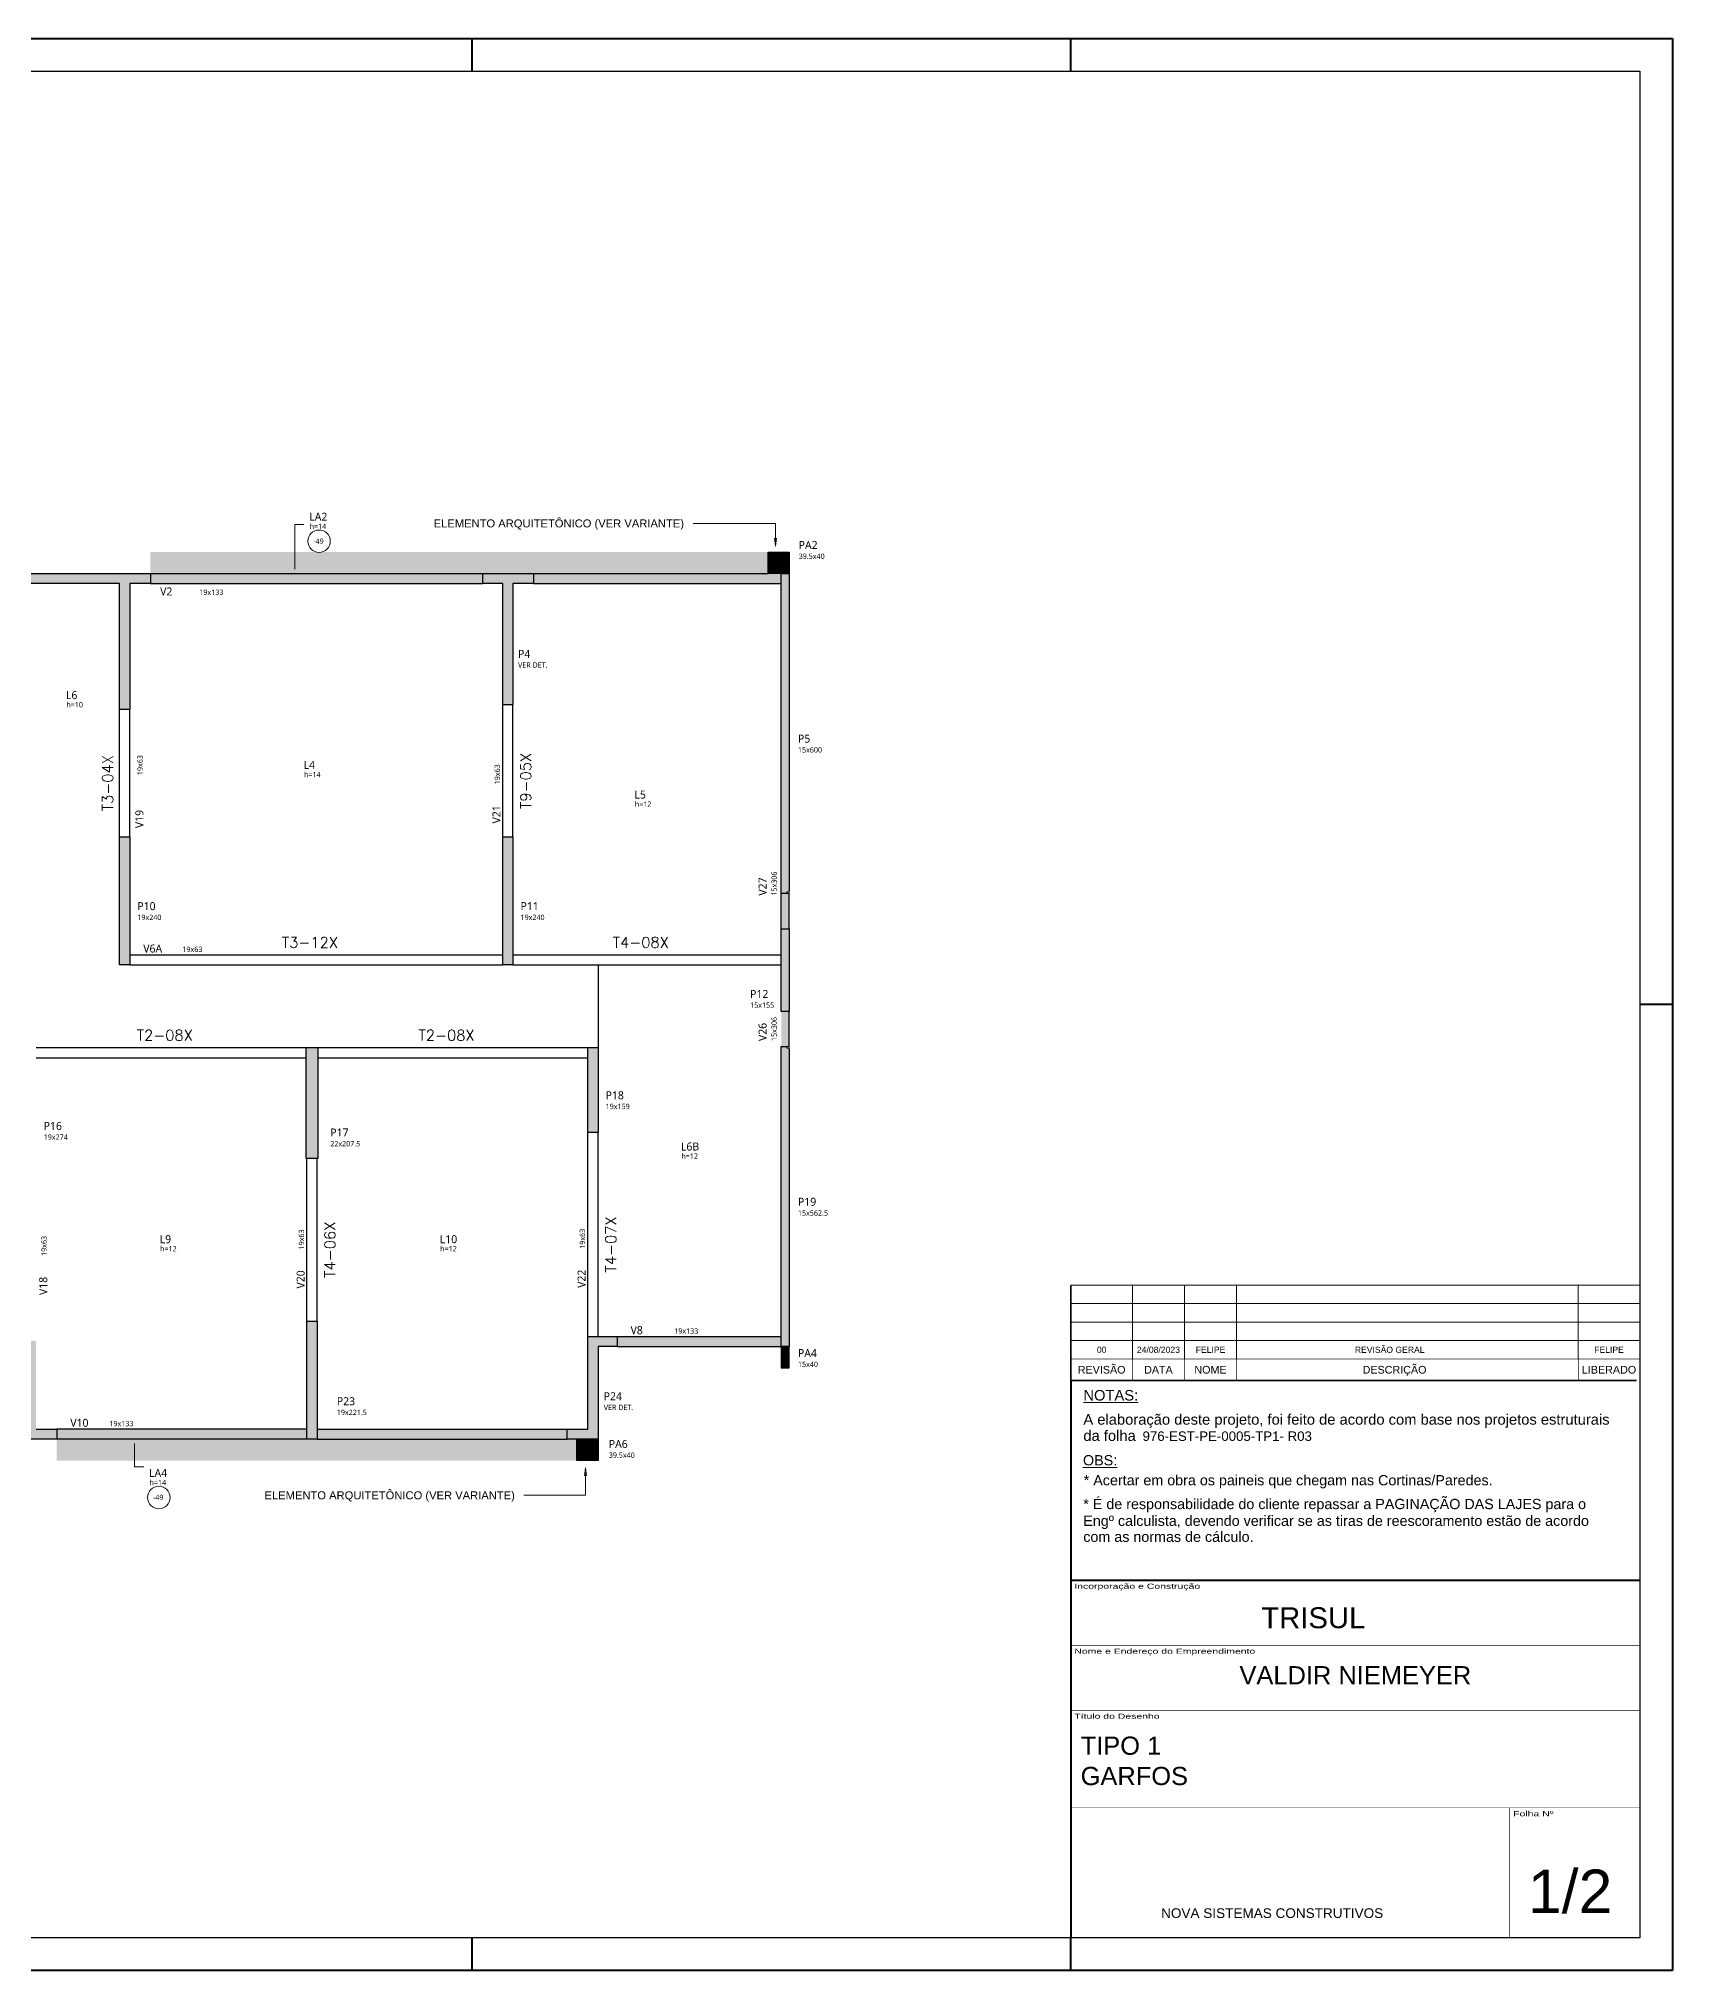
# Model space of a CAD drawing. Extents: x 23583 to 161354, y 153625 to 213918.
# Drawn here: x 26093 to 29155, y 210297 to 213918 of the extents above; entities that cross this region are included whole.
import ezdxf
from ezdxf.enums import TextEntityAlignment as Align

# ---------------------------------------------------------------- set-up
doc = ezdxf.new("R2010")
doc.units = 0
doc.layers.get('0').update_dxf_attribs({"linetype": 'CONTINUOUS'})
doc.layers.add('A-DETL', color=7, linetype='CONTINUOUS', lineweight=18, true_color=0x00a600)
for name, color, linetype, lineweight in [('A-FLOR', 7, 'CONTINUOUS', 25), ('A-FLOR-IDEN', 7, 'CONTINUOUS', 9), ('CARIMBO', 7, 'CONTINUOUS', 9), ('FOLHA', 255, 'CONTINUOUS', 40), ('Folhas', 255, 'CONTINUOUS', 9), ('G-ANNO-TEXT', 7, 'CONTINUOUS', 9), ('NOME DA VIGA', 6, 'CONTINUOUS', 25), ('S-BEAM', 7, 'CONTINUOUS', 25), ('S-BEAM-IDEN', 7, 'CONTINUOUS', 9), ('S-COLS', 7, 'CONTINUOUS', 25), ('S-COLS-IDEN', 7, 'CONTINUOUS', 9)]:
    doc.layers.add(name, color=color, linetype=linetype, lineweight=lineweight)
doc.layers.add('Pilares', color=5, linetype='CONTINUOUS')
doc.layers.add('VIGAS', color=3, linetype='CONTINUOUS')
doc.styles.add('ARIAL', font='arial.ttf')
doc.styles.add('Gadugi', font='gadugi.ttf', dxfattribs={"height": 15})
doc.styles.add('Gadugi_1', font='gadugi.ttf', dxfattribs={"height": 22.5})
doc.styles.add('Gadugi_2', font='gadugi.ttf', dxfattribs={"height": 18.75})
doc.styles.get("Standard").update_dxf_attribs({"font": 'ROMANS.SHX'})
doc.styles.add('Tecnologia', font='')
doc.styles.add('VERDANA', font='verdana.ttf', dxfattribs={"oblique": 15})
doc.styles.get('Tecnologia').set_extended_font_data('Forgotten Futurist')

# ---------------------------------------------------------------- blocks, each defined once
blk = doc.blocks.new('TQS - Pilar Polig_5 - TQS Column-3763462-PL E 001 - FORMA DO PAVIMENTO TIPO 1')
at = {"layer": 'Pilares', "true_color": 0x808080}
blk.add_hatch(color=8, dxfattribs=at).paths.add_polyline_path([(-9.3, 150.1), (-9.3, -77.5), (-48, -77.5), (-48, -96.5), (47, -96.5), (47, -77.5), (9.7, -77.5), (9.7, 150.1)], flags=0)
at = {"layer": 'Pilares'}
for p, q in [((-9.3, -77.5), (-9.3, 150.1)), ((-9.3, 150.1), (9.7, 150.1)), ((9.7, 150.1), (9.7, -77.5)), ((-48, -96.5), (-48, -77.5)), ((-48, -77.5), (-9.3, -77.5)), ((47, -96.5), (-48, -96.5)), ((9.7, -77.5), (47, -77.5)), ((47, -77.5), (47, -96.5))]:
    blk.add_line(p, q, dxfattribs=at)
blk = doc.blocks.new('TQS - Pilar retangular - 15_0 x 40_0-2890008-PL E 001 - FORMA DO PAVIMENTO TIPO 1')
at = {"layer": 'Pilares', "true_color": 0x808080}
blk.add_hatch(color=8, dxfattribs=at).paths.add_polyline_path([(-7.5, 20), (-7.5, -20), (7.5, -20), (7.5, 20)], flags=0)
at = {"layer": 'Pilares', "color": 190, "true_color": 0x8000ff}
for p, q in [((-7.5, 20), (-7.5, -20)), ((7.5, 20), (-7.5, 20)), ((7.5, -20), (7.5, 20)), ((-7.5, -20), (7.5, -20))]:
    blk.add_line(p, q, dxfattribs=at)
blk = doc.blocks.new('PED_TAG_PILAR_R04 - PILAR VER DET_-2523782-PL E 001 - FORMA DO PAVIMENTO TIPO 1')
at = {"layer": 'S-COLS-IDEN', "insert": (0.115, -0.633), "char_height": 0.2, "width": 1.37089, "attachment_point": 1, "style": 'Gadugi_2'}
blk.add_mtext('VER DET.', dxfattribs=at)
blk = doc.blocks.new('PED_TAG_LAJE_R03 - TÍTULO_ESPESSURA_REBAIXO-2582888-PL E 001 - FORMA DO PAVIMENTO TIPO 1')
at = {"layer": 'A-FLOR-IDEN'}
blk.add_circle((-0.108, -0.761), 0.421, dxfattribs=at)
blk = doc.blocks.new('Carimbo Laje')
at = {"layer": 'CARIMBO', "color": 30}
for points, const_width in [([(124981.9, 144853.7), (123684.7, 144853.7), (123684.7, 144038.4)], 4.45), ([(123684.7, 144705.5), (124981.9, 144705.5)], 1.48), ([(123684.7, 144557.3), (124981.9, 144557.3)], 1.48), ([(123684.7, 144334.9), (124981.9, 144334.9)], 1.48), ([(124685.4, 144038.4), (124685.4, 144334.9)], 1.48), ([(123684.7, 144038.4), (124981.9, 144038.4)], 1.48)]:
    blk.add_lwpolyline(points, dxfattribs=dict(at, const_width=const_width))
at = {"color": 0, "linetype": 'Continuous', "ltscale": 5, "style": 'ARIAL'}
blk.add_text('NOVA SISTEMAS CONSTRUTIVOS', height=22.118, dxfattribs=at).set_placement((123890.4, 144083.7))
at = {"color": 7, "style": 'ARIAL'}
blk.add_attdef('INCORPORAÇÃO_E_CONTRUÇÃO', text='', height=45.7, dxfattribs=at).set_placement((124364.7, 144777.9), align=Align.MIDDLE_CENTER)
blk.add_attdef('NOME_DA_OBRA', text='', height=41.5, dxfattribs=at).set_placement((124333.3, 144616.6), align=Align.CENTER)
for tag, p in [('PAVIMENTO', (123706.9, 144455.9)), ('TIPO_DE_PROJETO', (123706.9, 144386.8))]:
    blk.add_attdef(tag, p, '', height=41.5, dxfattribs=at)
at = {"color": 7, "style": 'ARIAL', "oblique": 10}
blk.add_attdef('FOLHA_Nº', text='', height=111.2, dxfattribs=at).set_placement((124832.8, 144149.1), align=Align.CENTER)
at = {"layer": 'CARIMBO', "color": 7, "style": 'VERDANA'}
blk.add_attdef('ENDEREÇO', text='', height=14.8, dxfattribs=at).set_placement((124333.3, 144572.1), align=Align.CENTER)
at = {"layer": 'Folhas', "style": 'Tecnologia', "width": 1.5}
for s, p in [('Incorporação e Construção', (123692.5, 144846.3)), ('Nome e Endereço do Empreendimento', (123692.5, 144698.1)), ('Título do Desenho', (123692.5, 144549.8)), ('Folha Nº', (124693.1, 144327.5))]:
    blk.add_text(s, height=11.86, dxfattribs=at).set_placement(p, align=Align.TOP_LEFT)
blk = doc.blocks.new('Revisão Carimbo')
at = {"color": 30}
for p, q in [((0, 155), (925, 155)), ((100, 35), (100, 155)), ((184.66, 35), (184.66, 155)), ((269.32, 35), (269.32, 155)), ((825, 35), (825, 155)), ((0, 125), (925, 125)), ((0, 95), (925, 95)), ((0, 65), (925, 65))]:
    blk.add_line(p, q, dxfattribs=at)
for points, const_width in [([(0, 0), (0, 155)], 3), ([(0, 35), (925, 35)], 1), ([(100, 35), (100, 0)], 1), ([(184.66, 35), (184.66, 0)], 1), ([(269.32, 35), (269.32, 0)], 1), ([(825, 35), (825, 0)], 1), ([(0, 0), (920, 0)], 3)]:
    blk.add_lwpolyline(points, dxfattribs=dict(at, const_width=const_width))
at = {"color": 7, "style": 'ARIAL'}
for s, p in [('REVISÃO', (50, 17.5)), ('DATA', (142.33, 17.5)), ('NOME', (226.99, 17.5)), ('DESCRIÇÃO', (526.27, 17.5)), ('LIBERADO', (875, 17.5))]:
    blk.add_text(s, height=12.5, dxfattribs=at).set_placement(p, align=Align.MIDDLE_CENTER)
at = {"layer": 'CARIMBO', "color": 7, "style": 'ARIAL'}
for tag, p in [('REVISÃO_03', (50, 140)), ('DATA', (142.33, 140)), ('NOME', (226.99, 140)), ('LIBERADO', (875, 140)), ('REVISÃO_02', (50, 110)), ('DATA', (142.33, 110)), ('NOME', (226.99, 110)), ('LIBERADO', (875, 110)), ('REVISÃO_01', (50, 80)), ('DATA', (142.33, 80)), ('NOME', (226.99, 80)), ('LIBERADO', (875, 80)), ('REVISÃO_00', (50, 50)), ('DATA', (142.33, 50)), ('NOME', (226.99, 50)), ('LIBERADO', (875, 50))]:
    blk.add_attdef(tag, text='', height=10, dxfattribs=at).set_placement(p, align=Align.MIDDLE_CENTER)
for p in [(279.32, 140), (279.32, 110), (279.32, 80), (279.32, 50)]:
    blk.add_attdef('DESCRIÇÃO', text='', height=10, dxfattribs=at).set_placement(p, align=Align.MIDDLE_LEFT)

msp = doc.modelspace()

# ---------------------------------------------------------------- hatches: boundary and pattern name
at = {"layer": 'A-FLOR', "true_color": 0xa7d7e1}
for points in [[(26302.68, 212915.67), (27460.46, 212915.67), (27460.46, 212955.67), (26302.68, 212955.67)], [(26595.95, 211252.6), (27101.95, 211252.6), (27101.95, 211292.6), (26127.2, 211292.6), (26127.2, 211252.6)]]:
    msp.add_hatch(color=9, dxfattribs=at).paths.add_polyline_path(points, flags=0)
at = {"layer": 'S-BEAM', "true_color": 0xccffcc}
for points in [[(26302.68, 212896.67), (26925.7, 212896.67), (26925.7, 212915.67), (26302.68, 212915.67)], [(27460.46, 212896.67), (27484.95, 212896.67), (27484.95, 212915.67), (27020.7, 212915.67), (27020.7, 212896.67), (27172.88, 212896.67)], [(27484.95, 211466.17), (27484.95, 211485.17), (27177.2, 211485.17), (27177.2, 211466.17)], [(26595.95, 211292.6), (26595.95, 211311.6), (26127.2, 211311.6), (26127.2, 211292.6)], [(27083.7, 211292.6), (27083.7, 211311.6), (26614.95, 211311.6), (26614.95, 211292.6), (26796.03, 211292.6)]]:
    msp.add_hatch(color=254, dxfattribs=at).paths.add_polyline_path(points, flags=0)
at = {"layer": 'S-BEAM', "true_color": 0xe6b8b7}
for points in [[(27484.95, 212249.65), (27499.95, 212249.65), (27499.95, 212315.72), (27484.95, 212315.72), (27484.95, 212286.67)], [(27494.95, 212028.7), (27499.95, 212028.7), (27499.95, 212094.67), (27484.95, 212094.67), (27484.95, 212028.7)]]:
    msp.add_hatch(color=9, dxfattribs=at).paths.add_polyline_path(points, flags=0)
at = {"layer": 'S-COLS', "true_color": 0x808080}
for points in [[(27499.96, 212915.67), (27499.96, 212955.67), (27460.46, 212955.67), (27460.46, 212915.67)], [(26244.94, 212660.67), (26263.94, 212660.67), (26263.94, 212896.67), (26302.68, 212896.67), (26302.68, 212915.67), (25765.69, 212915.67), (25765.69, 212896.67), (25804.44, 212896.67), (25804.44, 212660.67), (25823.44, 212660.67), (25823.44, 212896.67), (26244.94, 212896.67), (26244.94, 212839.22)], [(27484.95, 212315.72), (27499.95, 212315.72), (27494.95, 212318.22), (27499.95, 212320.72), (27499.95, 212915.67), (27484.95, 212915.67), (27484.95, 212347.98)], [(26263.94, 212181.67), (26263.94, 212421.67), (26244.94, 212421.67), (26244.94, 212181.67)], [(26981.95, 212181.67), (26981.95, 212421.67), (26962.95, 212421.67), (26962.95, 212181.67)], [(27499.95, 212094.67), (27499.95, 212249.65), (27484.95, 212249.65), (27484.95, 212094.67)], [(26594.45, 211819.17), (26616.45, 211819.17), (26616.45, 212026.67), (26594.45, 212026.67), (26594.45, 211856.75)], [(27141.45, 211867.67), (27141.45, 212026.67), (27122.45, 212026.67), (27122.45, 211867.67)], [(27484.95, 211466.17), (27499.95, 211466.17), (27499.95, 212023.7), (27494.95, 212026.2), (27499.95, 212028.7), (27484.95, 212028.7), (27484.95, 211856.75)], [(26614.95, 211292.6), (26614.95, 211514.07), (26595.95, 211514.07), (26595.95, 211292.6)], [(27141.45, 211292.6), (27141.45, 211466.17), (27177.2, 211466.17), (27177.2, 211485.17), (27122.45, 211485.17), (27122.45, 211311.6), (27083.7, 211311.6), (27083.7, 211292.6)], [(25590.21, 211292.6), (26127.2, 211292.6), (26127.2, 211311.6), (26088.46, 211311.6), (26088.46, 211476.72), (26069.46, 211476.72), (26069.46, 211311.6), (25647.94, 211311.6), (25647.94, 211476.72), (25628.94, 211476.72), (25628.94, 211311.6), (25590.21, 211311.6)], [(27141.45, 211252.6), (27141.45, 211292.6), (27101.95, 211292.6), (27101.95, 211252.6)]]:
    msp.add_hatch(color=8, dxfattribs=at).paths.add_polyline_path(points, flags=0)

# ---------------------------------------------------------------- linework, layer by layer
at = {"color": 30}
for p, q in [((23735.12, 213857.22), (29093.84, 213857.22)), ((29093.84, 213857.22), (29093.84, 210357.89)), ((29093.84, 210357.89), (23735.12, 210357.89))]:
    msp.add_line(p, q, dxfattribs=at)
at = {"layer": 'A-DETL', "color": 7}
for p, q in [((26590.31, 213007.52), (26573.31, 213007.52)), ((26573.31, 213007.52), (26573.31, 212923.52)), ((27499.95, 212320.72), (27494.95, 212318.22)), ((27494.95, 212318.22), (27499.95, 212315.72)), ((27499.95, 212315.72), (27499.95, 212320.72)), ((27499.95, 212028.7), (27494.95, 212026.2)), ((27494.95, 212026.2), (27499.95, 212023.7)), ((27499.95, 212023.7), (27499.95, 212028.7)), ((26273.09, 211240.6), (26273.09, 211284.6)), ((26290.09, 211240.6), (26273.09, 211240.6))]:
    msp.add_line(p, q, dxfattribs=at)
at = {"layer": 'CARIMBO', "color": 30, "const_width": 3.65}
msp.add_lwpolyline([(28027.67, 211028.06), (28027.67, 211402.68)], dxfattribs=at)
at = {"layer": 'FOLHA'}
for p, q in [((23582.71, 213918.18), (29154.81, 213918.18)), ((26905.24, 213918.18), (26905.24, 213857.22)), ((28026.98, 213918.18), (28026.98, 213857.22)), ((29154.81, 213918.18), (29154.81, 210296.93)), ((29154.81, 212107.56), (29093.84, 212107.56)), ((26905.24, 210357.89), (26905.24, 210296.93)), ((28026.98, 210357.89), (28026.98, 210296.93)), ((29154.81, 210296.93), (23582.71, 210296.93))]:
    msp.add_line(p, q, dxfattribs=at)
at = {"layer": 'G-ANNO-TEXT'}
for p, q in [((27474.08, 213009.43), (27319.73, 213009.43)), ((27474.08, 212966.46), (27474.08, 213009.43)), ((27474.08, 212966.46), (27472.11, 212981.46)), ((27474.08, 212966.46), (27476.06, 212981.46)), ((27118.12, 211238.73), (27116.14, 211223.73)), ((27118.12, 211238.73), (27120.09, 211223.73)), ((27118.12, 211238.73), (27118.12, 211187.48)), ((27118.12, 211187.48), (27002.73, 211187.48))]:
    msp.add_line(p, q, dxfattribs=at)
at = {"layer": 'Pilares', "color": 5}
for p, q in [((27460.46, 212915.67), (27460.46, 212955.67)), ((27460.46, 212955.67), (27499.96, 212955.67)), ((27499.96, 212955.67), (27499.96, 212915.67)), ((25765.69, 212915.67), (26302.68, 212915.67)), ((26244.94, 212896.67), (25823.44, 212896.67)), ((26244.94, 212660.67), (26244.94, 212896.67)), ((26302.68, 212896.67), (26263.94, 212896.67)), ((26263.94, 212896.67), (26263.94, 212660.67)), ((26302.68, 212915.67), (26302.68, 212896.67)), ((27499.96, 212915.67), (27460.46, 212915.67)), ((27484.95, 212315.72), (27484.95, 212915.67)), ((27484.95, 212915.67), (27499.95, 212915.67)), ((27499.95, 212915.67), (27499.95, 212320.72)), ((26263.94, 212660.67), (26244.94, 212660.67)), ((26244.94, 212181.67), (26244.94, 212421.67)), ((26244.94, 212421.67), (26263.94, 212421.67)), ((26263.94, 212421.67), (26263.94, 212181.67)), ((26962.95, 212181.67), (26962.95, 212421.67)), ((26962.95, 212421.67), (26981.95, 212421.67)), ((26981.95, 212421.67), (26981.95, 212181.67)), ((27499.95, 212315.72), (27484.95, 212315.72)), ((27484.95, 212094.67), (27484.95, 212249.65)), ((27484.95, 212249.65), (27499.95, 212249.65)), ((27499.95, 212249.65), (27499.95, 212094.67)), ((26263.94, 212181.67), (26244.94, 212181.67)), ((26981.95, 212181.67), (26962.95, 212181.67)), ((27499.95, 212094.67), (27484.95, 212094.67)), ((26594.45, 211819.17), (26594.45, 212026.67)), ((26594.45, 212026.67), (26616.45, 212026.67)), ((26616.45, 212026.67), (26616.45, 211819.17)), ((27122.45, 211867.67), (27122.45, 212026.67)), ((27122.45, 212026.67), (27141.45, 212026.67)), ((27141.45, 212026.67), (27141.45, 211867.67)), ((27484.95, 211466.17), (27484.95, 212028.7)), ((27484.95, 212028.7), (27499.95, 212028.7)), ((27499.95, 212023.7), (27499.95, 211466.17)), ((27141.45, 211867.67), (27122.45, 211867.67)), ((26616.45, 211819.17), (26594.45, 211819.17)), ((26595.95, 211292.6), (26595.95, 211514.07)), ((26595.95, 211514.07), (26614.95, 211514.07)), ((26614.95, 211514.07), (26614.95, 211292.6)), ((27122.45, 211311.6), (27122.45, 211485.17)), ((27122.45, 211485.17), (27177.2, 211485.17)), ((27177.2, 211485.17), (27177.2, 211466.17)), ((27177.2, 211466.17), (27141.45, 211466.17)), ((27141.45, 211466.17), (27141.45, 211292.6)), ((26088.46, 211311.6), (26127.2, 211311.6)), ((26127.2, 211311.6), (26127.2, 211292.6)), ((27083.7, 211292.6), (27083.7, 211311.6)), ((27083.7, 211311.6), (27122.45, 211311.6)), ((26127.2, 211292.6), (25590.21, 211292.6)), ((26614.95, 211292.6), (26595.95, 211292.6)), ((27141.45, 211292.6), (27083.7, 211292.6)), ((27101.95, 211252.6), (27101.95, 211292.6)), ((27101.95, 211292.6), (27141.45, 211292.6)), ((27141.45, 211292.6), (27141.45, 211252.6)), ((27141.45, 211252.6), (27101.95, 211252.6))]:
    msp.add_line(p, q, dxfattribs=at)
at = {"layer": 'VIGAS'}
for p, q in [((26302.68, 212915.67), (26925.7, 212915.67)), ((26302.68, 212896.67), (26925.7, 212896.67)), ((27020.7, 212915.67), (27460.46, 212915.67)), ((27020.7, 212896.67), (27484.95, 212896.67)), ((26244.94, 212421.67), (26244.94, 212660.67)), ((26263.94, 212421.67), (26263.94, 212660.67)), ((26962.95, 212421.67), (26962.95, 212669.1)), ((26981.95, 212421.67), (26981.95, 212669.1)), ((27484.95, 212249.65), (27484.95, 212315.72)), ((27499.95, 212249.65), (27499.95, 212315.72)), ((26263.94, 212200.67), (26962.95, 212200.67)), ((26263.94, 212181.67), (26962.95, 212181.67)), ((26981.95, 212200.67), (27484.95, 212200.67)), ((26981.95, 212181.67), (27484.95, 212181.67)), ((27141.45, 212181.67), (27141.45, 212026.67)), ((27499.95, 212028.7), (27499.95, 212094.67)), ((26088.46, 212026.67), (26594.45, 212026.67)), ((26616.45, 212026.67), (27122.45, 212026.67)), ((26088.46, 212007.67), (26594.45, 212007.67)), ((26616.45, 212007.67), (27122.45, 212007.67)), ((27122.45, 211485.17), (27122.45, 211867.67)), ((27141.45, 211485.17), (27141.45, 211867.67)), ((26595.95, 211514.07), (26595.95, 211819.17)), ((26614.95, 211514.07), (26614.95, 211819.17)), ((27177.2, 211485.17), (27484.95, 211485.17)), ((27177.2, 211466.17), (27484.95, 211466.17)), ((26595.95, 211311.6), (26127.2, 211311.6)), ((26614.95, 211311.6), (27083.7, 211311.6)), ((26595.95, 211292.6), (26127.2, 211292.6)), ((26614.95, 211292.6), (27083.7, 211292.6))]:
    msp.add_line(p, q, dxfattribs=at)

# ---------------------------------------------------------------- block references
at = {"layer": 'A-FLOR-IDEN', "xscale": 49.99999999999998, "yscale": 49.99999999999998, "zscale": 49.99999999999998}
for p in [(26624.09, 213014.02), (26323.88, 211221.46)]:
    msp.add_blockref('PED_TAG_LAJE_R03 - TÍTULO_ESPESSURA_REBAIXO-2582888-PL E 001 - FORMA DO PAVIMENTO TIPO 1', p, dxfattribs=at)
at = {"layer": 'CARIMBO', "color": 1}
ref = msp.add_blockref('Revisão Carimbo', (28027.67, 211402.68), dxfattribs=dict(at, xscale=1.152505138133646, yscale=1.152505138133646, zscale=1.152505138133646))
ref.add_attrib('REVISÃO_00', '00', dxfattribs={"color": 1, "height": 11.525, "style": 'ARIAL'}).set_placement((28085.29, 211460.31), align=Align.MIDDLE_CENTER)
ref.add_attrib('DATA', '24/08/2023', dxfattribs={"color": 1, "height": 11.525, "style": 'ARIAL'}).set_placement((28191.71, 211460.31), align=Align.MIDDLE_CENTER)
ref.add_attrib('NOME', 'FELIPE', dxfattribs={"color": 1, "height": 11.525, "style": 'ARIAL'}).set_placement((28289.28, 211460.31), align=Align.MIDDLE_CENTER)
ref.add_attrib('DESCRIÇÃO', '                                               REVISÃO GERAL', dxfattribs={"color": 1, "height": 11.5251, "style": 'ARIAL'}).set_placement((28349.59, 211460.31), align=Align.MIDDLE_LEFT)
ref.add_attrib('LIBERADO', 'FELIPE', dxfattribs={"color": 1, "height": 11.525, "style": 'ARIAL'}).set_placement((29036.11, 211460.31), align=Align.MIDDLE_CENTER)
at = {"layer": 'CARIMBO', "linetype": 'ByBlock'}
ref = msp.add_blockref('Carimbo Laje', (-73630.58, 91970.66), dxfattribs=dict(at, xscale=0.8219144908905698, yscale=0.8219144908905698, zscale=0.8219144908905698))
ref.add_attrib('FOLHA_Nº', '  1/2', (28820.94, 210404.39), dxfattribs={"layer": '0', "height": 81.442, "style": 'ARIAL'})
ref.add_attrib('TIPO_DE_PROJETO', 'GARFOS', (28045.95, 210644.24), dxfattribs={"layer": '0', "height": 34.118, "style": 'ARIAL'})
ref.add_attrib('PAVIMENTO', 'TIPO 1', (28045.95, 210701.08), dxfattribs={"layer": '0', "height": 34.118, "style": 'ARIAL'})
ref.add_attrib('NOME_DA_OBRA', 'VALDIR NIEMEYER', dxfattribs={"layer": '0', "height": 34.1176, "style": 'ARIAL'}).set_placement((28560.76, 210833.1), align=Align.CENTER)
ref.add_attrib('INCORPORAÇÃO_E_CONTRUÇÃO', 'TRISUL', dxfattribs={"layer": '0', "height": 39.265, "style": 'ARIAL'}).set_placement((28481.92, 210977.59), align=Align.TOP_CENTER)
at = {"layer": 'Pilares', "color": 5, "rotation": 180}
for name, p in [('TQS - Pilar Polig_5 - TQS Column-3763462-PL E 001 - FORMA DO PAVIMENTO TIPO 1', (26972.68, 212819.19)), ('TQS - Pilar retangular - 15_0 x 40_0-2890008-PL E 001 - FORMA DO PAVIMENTO TIPO 1', (27492.45, 211446.17))]:
    msp.add_blockref(name, p, dxfattribs=at)
at = {"layer": 'S-COLS-IDEN', "xscale": 49.99999999999998, "yscale": 49.99999999999998, "zscale": 49.99999999999998}
for p in [(26985.86, 212780.54), (27146.45, 211388.89)]:
    msp.add_blockref('PED_TAG_PILAR_R04 - PILAR VER DET_-2523782-PL E 001 - FORMA DO PAVIMENTO TIPO 1', p, dxfattribs=at)

# ---------------------------------------------------------------- texts
at = {"layer": 'A-FLOR-IDEN', "attachment_point": 1}
for s, insert, char_height, width, style in [('h=14', (26601.16, 213008.98), 10, 39.6835, 'Gadugi_1'), ('LA2', (26600.38, 213029.45), 15, 42.4894, 'Gadugi'), ('-49', (26607.78, 212981.07), 10, 25.2532, 'Gadugi_1'), ('L6', (26144.35, 212695.04), 15, 26.0548, 'Gadugi'), ('h=10', (26145.14, 212674.56), 10, 39.6835, 'Gadugi_1'), ('L4', (26589.74, 212564.1), 15, 26.0548, 'Gadugi'), ('h=14', (26590.52, 212543.63), 10, 39.6835, 'Gadugi_1'), ('L5', (27209.74, 212508.62), 15, 26.0548, 'Gadugi'), ('h=12', (27210.52, 212488.15), 10, 39.6835, 'Gadugi_1'), ('L6B', (27296.88, 211848.85), 15, 40.8861, 'Gadugi'), ('h=12', (27297.66, 211828.38), 10, 39.6835, 'Gadugi_1'), ('L9', (26320, 211675.07), 15, 26.0548, 'Gadugi'), ('L10', (26844.99, 211675.07), 15, 40.0844, 'Gadugi'), ('h=12', (26320.78, 211654.59), 10, 39.6835, 'Gadugi_1'), ('h=12', (26845.77, 211654.59), 10, 39.6835, 'Gadugi_1'), ('LA4', (26300.17, 211236.9), 15, 42.4894, 'Gadugi'), ('h=14', (26300.95, 211216.42), 10, 39.6835, 'Gadugi_1'), ('-49', (26307.56, 211188.51), 10, 25.2532, 'Gadugi_1')]:
    msp.add_mtext(s, dxfattribs=dict(at, insert=insert, char_height=char_height, width=width, style=style))
at = {"layer": 'CARIMBO', "style": 'ARIAL'}
for s, height, p in [('%%UNOTAS:', 19.751, (28051.07, 211365.16)), ('A elaboração deste projeto, foi feito de acordo com base nos projetos estruturais', 19.7506, (28051.07, 211319.85)), ('da folha', 19.751, (28051.07, 211289.46)), ('%%UOBS:', 19.202, (28050.32, 211243.61)), ('* Acertar em obra os paineis que chegam nas Cortinas/Paredes.', 19.2019, (28051.68, 211206.21)), ('* É de responsabilidade do cliente repassar a PAGINAÇÃO DAS LAJES para o', 19.2019, (28050.86, 211161.61)), ('com as normas de cálculo.', 19.2019, (28050.86, 211100.2)), ('Engº calculista, devendo verificar se as tiras de reescoramento estão de acordo', 19.2019, (28050.86, 211130.14))]:
    msp.add_text(s, height=height, dxfattribs=at).set_placement(p)
at = {"layer": 'CARIMBO', "color": 1, "style": 'ARIAL'}
msp.add_text('976-EST-PE-0005-TP1- R03', height=17.7755, dxfattribs=at).set_placement((28161.92, 211289.46))
at = {"layer": 'G-ANNO-TEXT', "char_height": 15, "width": 577.215, "attachment_point": 1, "style": 'ARIAL'}
for insert in [(26833.46, 213016.93), (26516.44, 211194.98)]:
    msp.add_mtext('ELEMENTO ARQUITETÔNICO (VER VARIANTE)', dxfattribs=dict(at, insert=insert))
at = {"layer": 'NOME DA VIGA', "color": 32, "linetype": 'Continuous'}
for s, p in [('T3-04X', (26232.65, 212469.71)), ('T9-05X', (27016.06, 212473.92)), ('T4-07X', (27175.56, 211604.96)), ('T4-06X', (26649.06, 211595.16))]:
    msp.add_text(s, height=20.16, rotation=90, dxfattribs=at).set_placement(p)
for s, p in [('T3-12X', (26548.9, 212213.81)), ('T4-08X', (27168.91, 212213.81)), ('T2-08X', (26276.91, 212039.81)), ('T2-08X', (26804.9, 212039.81))]:
    msp.add_text(s, height=20.16, dxfattribs=at).set_placement(p)
at = {"layer": 'S-BEAM-IDEN', "attachment_point": 1}
for s, insert, char_height, width, style in [('V2', (26320.96, 212889.28), 15, 30.0633, 'Gadugi'), ('19x133', (26394.26, 212885.35), 10, 54.1139, 'Gadugi_1'), ('V6A', (26289.27, 212219.94), 15, 46.4979, 'Gadugi'), ('19x63', (26362.57, 212216.01), 10, 44.8945, 'Gadugi_1'), ('V8', (27202.53, 211504.44), 15, 30.0633, 'Gadugi'), ('19x133', (27284.28, 211500.51), 10, 54.1139, 'Gadugi_1'), ('V10', (26152.53, 211330.87), 15, 44.0928, 'Gadugi'), ('19x133', (26225.83, 211326.94), 10, 55.6139, 'Gadugi_1')]:
    msp.add_mtext(s, dxfattribs=dict(at, insert=insert, char_height=char_height, width=width, style=style))
at = {"layer": 'S-BEAM-IDEN', "attachment_point": 1, "rotation": 90}
for s, insert, char_height, width, style in [('19x63', (26278.34, 212537.58), 10, 44.8945, 'Gadugi_1'), ('19x63', (26947.62, 212520.3), 10, 44.8945, 'Gadugi_1'), ('V19', (26274.41, 212438.18), 15, 44.0928, 'Gadugi'), ('V21', (26943.68, 212447), 15, 44.0928, 'Gadugi'), ('15x306', (27466.57, 212311.7), 10, 54.1139, 'Gadugi_1'), ('V27', (27442.35, 212311.7), 15, 44.0928, 'Gadugi'), ('V26', (27442.35, 212039.03), 15, 44.0928, 'Gadugi'), ('15x306', (27466.57, 212039.03), 10, 54.1139, 'Gadugi_1'), ('19x63', (26098.29, 211636.26), 10, 44.8945, 'Gadugi_1'), ('19x63', (26580.62, 211648.44), 10, 44.8945, 'Gadugi_1'), ('19x63', (27107.12, 211649.68), 10, 44.8945, 'Gadugi_1'), ('V18', (26094.35, 211562.96), 15, 44.0928, 'Gadugi'), ('V20', (26576.68, 211575.14), 15, 44.0928, 'Gadugi'), ('V22', (27103.18, 211576.38), 15, 44.0928, 'Gadugi')]:
    msp.add_mtext(s, dxfattribs=dict(at, insert=insert, char_height=char_height, width=width, style=style))
at = {"layer": 'S-COLS-IDEN', "attachment_point": 1}
for s, insert, char_height, width, style in [('PA2', (27517.53, 212976.37), 15, 44.8945, 'Gadugi'), ('39.5x40', (27517.53, 212952.88), 10, 57.7215, 'Gadugi_1'), ('P4', (26991.6, 212772.3), 15, 28.4599, 'Gadugi'), ('P5', (27516.2, 212613.46), 15, 28.4599, 'Gadugi'), ('15x600', (27516.2, 212589.97), 10, 54.1139, 'Gadugi_1'), ('P10', (26278.19, 212299.43), 15, 42.4894, 'Gadugi'), ('P11', (26996.2, 212299.43), 15, 42.4894, 'Gadugi'), ('19x240', (26278.19, 212275.94), 10, 54.1139, 'Gadugi_1'), ('19x240', (26996.2, 212275.94), 10, 54.1139, 'Gadugi_1'), ('P12', (27426.54, 212134.8), 15, 42.4894, 'Gadugi'), ('15x155', (27426.54, 212111.31), 10, 54.1139, 'Gadugi_1'), ('19x159', (27155.7, 211921.44), 10, 54.1139, 'Gadugi_1'), ('P18', (27155.7, 211944.93), 15, 42.4894, 'Gadugi'), ('P16', (26102.7, 211887.43), 15, 42.4894, 'Gadugi'), ('19x274', (26102.7, 211863.94), 10, 54.1139, 'Gadugi_1'), ('22x207.5', (26639.71, 211851.62), 10, 66.9409, 'Gadugi_1'), ('P17', (26639.71, 211875.11), 15, 42.4894, 'Gadugi'), ('P19', (27516.2, 211745.2), 15, 42.4894, 'Gadugi'), ('15x562.5', (27516.2, 211721.71), 10, 66.9409, 'Gadugi_1'), ('PA4', (27516.2, 211461.64), 15, 44.8945, 'Gadugi'), ('15x40', (27516.2, 211438.15), 10, 44.8945, 'Gadugi_1'), ('P24', (27152.2, 211380.65), 15, 42.4894, 'Gadugi'), ('19x221.5', (26651.99, 211347.87), 10, 66.9409, 'Gadugi_1'), ('P23', (26651.99, 211371.36), 15, 42.4894, 'Gadugi'), ('39.5x40', (27161.68, 211267.74), 10, 57.7215, 'Gadugi_1'), ('PA6', (27161.68, 211291.23), 15, 44.8945, 'Gadugi')]:
    msp.add_mtext(s, dxfattribs=dict(at, insert=insert, char_height=char_height, width=width, style=style))

doc.saveas('drawing.dxf')
